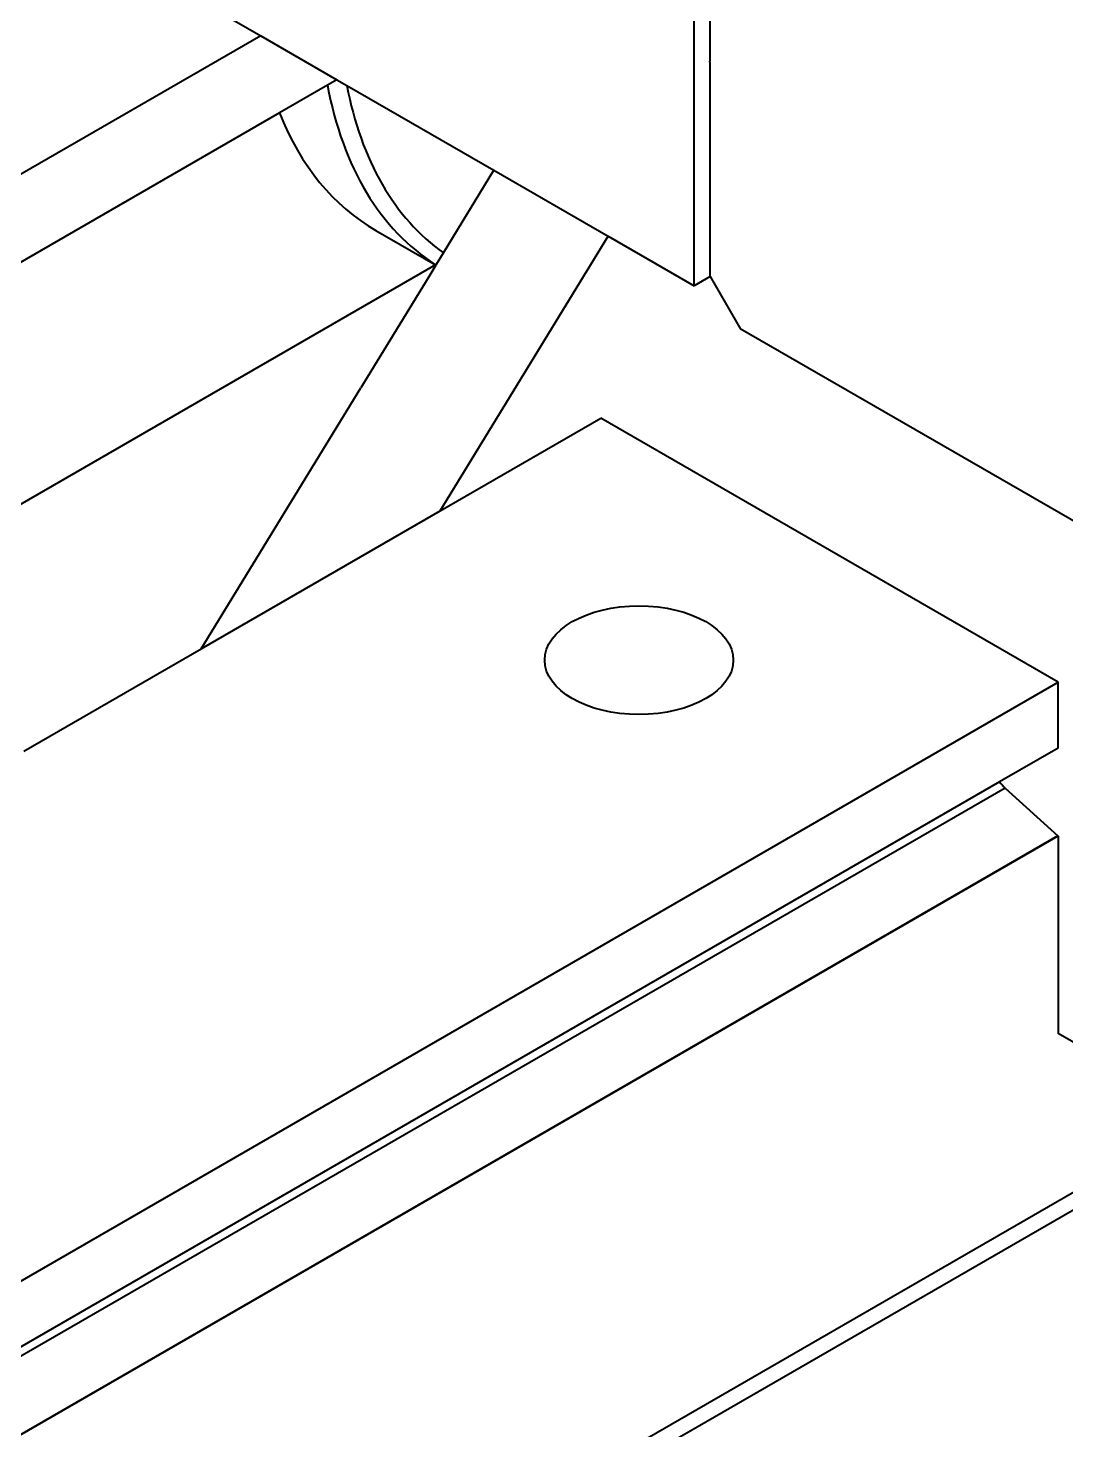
# Model space of a CAD drawing. Header units: millimetres. Extents: x 15 to 415, y 5 to 292.
# Drawn here: x 348.5 to 353.32, y 124.18 to 130.68 of the extents above; entities that cross this region are included whole.
import ezdxf

# ---------------------------------------------------------------- set-up
doc = ezdxf.new("R2010")
doc.units = ezdxf.units.MM
doc.layers.add('Geometries', color=7, linetype='Continuous')

msp = doc.modelspace()

# ---------------------------------------------------------------- linework, layer by layer
at = {"layer": 'Geometries', "linetype": 'Continuous', "lineweight": 40}
for p, q in [((351.5953, 129.4868), (351.5953, 139.0228)), ((351.6677, 132.5906), (351.6677, 130.5293)), ((348.5237, 131.2601), (349.5844, 130.6477)), ((349.5844, 130.6477), (344.6813, 127.8169)), ((349.5844, 130.6477), (349.9379, 130.4436)), ((351.6677, 130.5252), (351.6677, 130.5293)), ((351.6677, 130.5252), (351.6677, 130.488)), ((351.6677, 130.488), (351.6677, 130.25)), ((349.8939, 130.4182), (349.6715, 130.2898)), ((349.9379, 130.4436), (349.8939, 130.4182)), ((349.9379, 130.4436), (349.9834, 130.4174)), ((349.9834, 130.4174), (350.6661, 130.0232)), ((349.6715, 130.2898), (347.8698, 129.2496)), ((351.6677, 130.25), (351.6677, 130.2497)), ((351.6677, 130.2497), (351.6677, 129.9386)), ((350.4318, 129.6401), (350.6661, 130.0232)), ((350.6661, 130.0232), (351.1964, 129.717)), ((351.6677, 129.9386), (351.6677, 129.5342)), ((350.1187, 129.744), (350.3947, 129.5846)), ((350.417, 128.4421), (351.1964, 129.717)), ((351.1964, 129.717), (351.5953, 129.4868)), ((350.3997, 129.5876), (350.4318, 129.6401)), ((350.3947, 129.5846), (347.8698, 128.1269)), ((350.3971, 129.5833), (350.3638, 129.5288)), ((350.3955, 129.5851), (350.3947, 129.5846)), ((350.3997, 129.5876), (350.3955, 129.5851)), ((350.3971, 129.5833), (350.3975, 129.5839)), ((350.3997, 129.5876), (350.3975, 129.5839)), ((350.3638, 129.5288), (350.0486, 129.0132)), ((351.6701, 129.53), (351.5953, 129.4868)), ((351.6677, 129.5342), (351.6701, 129.53)), ((351.6701, 129.53), (351.8091, 129.2892)), ((351.8091, 129.2892), (353.5095, 128.3075)), ((349.3081, 127.8019), (350.0486, 129.0132)), ((350.417, 128.4421), (351.1624, 128.8725)), ((353.2838, 127.6477), (351.1624, 128.8725)), ((349.3081, 127.8019), (350.417, 128.4421)), ((348.4858, 127.3271), (349.3081, 127.8019)), ((345.3834, 123.0865), (353.2838, 127.6477)), ((353.2838, 127.3415), (353.2838, 127.6477)), ((353.2838, 127.3415), (353.0125, 127.1849)), ((353.0125, 127.1849), (345.3835, 122.7803)), ((353.0384, 127.1558), (345.3835, 122.7362)), ((353.0384, 127.1558), (353.2826, 126.9339)), ((353.2826, 126.9339), (345.3835, 122.3733)), ((353.2838, 126.9333), (345.3835, 122.3721)), ((353.2826, 126.9339), (353.2838, 126.9333)), ((353.2838, 126.9333), (353.2838, 126.0176)), ((353.2838, 126.0176), (353.2838, 126.0147)), ((353.6214, 125.8226), (353.2838, 126.0176)), ((353.958, 125.6283), (345.3835, 120.6778)), ((353.9934, 125.567), (345.3835, 120.5961))]:
    msp.add_line(p, q, dxfattribs=at)
for centre, major_axis, start_param, end_param in [((351.8031, 131.947), (-1.375, -2.3816), 5.688901, 6.259211), ((351.8473, 131.9214), (1.3437, 2.3274), 2.552492, 3.086721), ((351.4937, 132.1256), (1.375, 2.3816), 2.712745, 3.141593), ((353.0628, 127.2398), (0.0625, -0.1083), 4.892653, 5.218534)]:
    msp.add_ellipse(centre, major_axis=major_axis, ratio=0.57735, start_param=start_param, end_param=end_param, dxfattribs=at)
msp.add_ellipse((351.3392, 127.7498), major_axis=(0.4375, 0), ratio=0.57735, dxfattribs=at)

doc.saveas('drawing.dxf')
